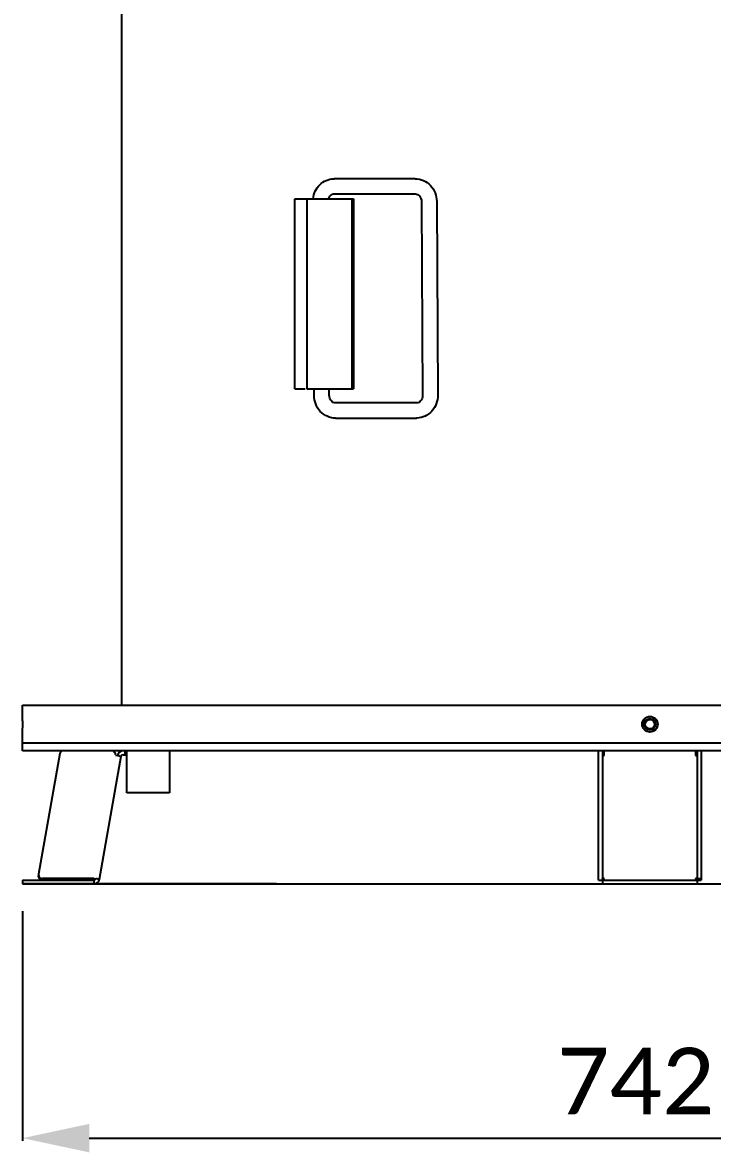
# Model space of a CAD drawing. Header units: millimetres. Extents: x 6781 to 13993, y -7973 to 4183.
# Drawn here: x 11272 to 11635, y -6892 to -6297 of the extents above; entities that cross this region are included whole.
import ezdxf

# ---------------------------------------------------------------- set-up
doc = ezdxf.new("R2010")
doc.units = ezdxf.units.MM
doc.header["$LTSCALE"] = 307.34
doc.header["$PDMODE"] = 3
doc.header["$PDSIZE"] = 8
doc.layers.get('0').update_dxf_attribs({"linetype": 'CONTINUOUS'})
doc.layers.get('Defpoints').update_dxf_attribs({"linetype": 'CONTINUOUS'})
doc.styles.get("Standard").update_dxf_attribs({"font": 'calibri.ttf'})
doc.dimstyles.new('DIMSTYLE_2', dxfattribs={"dimtxt": 35, "dimasz": 35, "dimexe": 1.5, "dimexo": 1, "dimgap": 0.875, "dimtad": 1, "dimdec": 0, "dimdsep": 46, "dimtxsty": 'Standard', "dimblk": '_FILLED', "dimblk1": '_FILLED', "dimblk2": '_FILLED', "dimcen": 0.09, "dimazin": 2, "dimtp": 0.01, "dimtm": 0.01, "dimtfac": 1, "dimtdec": 0, "dimtofl": 0, "dimtmove": 0, "dimatfit": 3, "dimldrblk": '_FILLED', "dimfxl": 1, "dimtolj": 1, "dimarcsym": 0})

# ---------------------------------------------------------------- blocks, each defined once
blk = doc.blocks.new('_FILLED')
at = {"color": 0, "linetype": 'ByBlock'}
blk.add_solid([(0, 0), (-1, 0.214), (-1, -0.214)], dxfattribs=at)
blk = doc.blocks.new('*D1022')
at = {"color": 0, "linetype": 'Continuous', "lineweight": -2}
for p, q in [((11272.07, -6764.68), (11272.07, -6885.65)), ((12014.27, -6764.68), (12014.27, -6885.65)), ((11307.07, -6884.15), (11979.27, -6884.15))]:
    blk.add_line(p, q, dxfattribs=at)
at = {"layer": 'Defpoints', "color": 0}
for p in [(11272.07, -6763.68), (12014.27, -6763.68), (12014.27, -6884.15)]:
    blk.add_point(p, dxfattribs=at)
at = {"color": 0, "linetype": 'ByBlock', "lineweight": -2, "xscale": 35, "yscale": 35, "zscale": 35, "rotation": 180}
blk.add_blockref('_FILLED', (11272.07, -6884.15), dxfattribs=at)
at = {"color": 0, "linetype": 'ByBlock', "lineweight": -2, "xscale": 35, "yscale": 35, "zscale": 35}
blk.add_blockref('_FILLED', (12014.27, -6884.15), dxfattribs=at)
at = {"color": 0, "insert": (11594.59, -6836.61), "char_height": 35, "attachment_point": 2, "line_spacing_factor": 0.9}
blk.add_mtext('\\A1;742', dxfattribs=at)

msp = doc.modelspace()

# ---------------------------------------------------------------- linework, layer by layer
at = {"color": 0, "linetype": 'Continuous'}
for p, q in [((11324.06262, -5947.39485), (11324.06262, -6656.39485)), ((11435.69699, -6379.35491), (11435.99577, -6379.35038)), ((11478.57676, -6379.35038), (11435.99577, -6379.35038)), ((11415.21709, -6389.89485), (11446.06727, -6389.89485)), ((11415.21709, -6489.89485), (11415.21709, -6389.89485)), ((11421.65917, -6389.89485), (11421.65917, -6489.89485)), ((11436.04081, -6387.34967), (11478.6218, -6387.34967)), ((11445.32985, -6389.89485), (11445.32985, -6489.89485)), ((11446.06727, -6389.89485), (11446.06727, -6489.89485)), ((11481.89221, -6391.37184), (11482.46647, -6493.36282)), ((11489.89208, -6391.32679), (11490.46634, -6493.31777)), ((11415.21709, -6489.89485), (11420.61428, -6489.89485)), ((11421.65918, -6489.89485), (11446.06727, -6489.89485)), ((11425.38983, -6493.36282), (11425.37027, -6489.8876)), ((11433.38971, -6493.31777), (11433.37045, -6489.89867)), ((11479.2411, -6497.33994), (11436.66012, -6497.33994)), ((11436.70516, -6505.33923), (11479.28614, -6505.33923)), ((11479.58492, -6505.3347), (11479.28614, -6505.33923)), ((11272.06262, -6656.39485), (11932.06261, -6656.39485)), ((11272.06262, -6662.29485), (11272.06262, -6656.39485)), ((11272.0681, -6662.77981), (11272.06262, -6662.29485)), ((11272.07934, -6663.99439), (11272.07533, -6663.49279)), ((11272.08434, -6667.96885), (11272.08502, -6667.78627)), ((11272.06262, -6680.39485), (11272.06262, -6670.49485)), ((11932.06261, -6676.39485), (11272.06262, -6676.39485)), ((11932.06262, -6680.39485), (11272.06262, -6680.39485)), ((11321.0684, -6682.06992), (11319.66286, -6680.39485)), ((11325.89649, -6680.39485), (11325.89649, -6682.39485)), ((11326.89649, -6702.39485), (11326.89649, -6680.39485)), ((11349.41004, -6680.39485), (11349.41004, -6702.39485)), ((11575.06262, -6748.34561), (11575.06262, -6680.39485)), ((11577.06262, -6680.39485), (11577.06262, -6748.34561)), ((11578.06262, -6682.87391), (11578.06262, -6680.39485)), ((11626.06262, -6680.39485), (11626.06262, -6682.87391)), ((11627.06262, -6747.62125), (11627.06262, -6680.39485)), ((11629.06262, -6680.39485), (11629.06262, -6748.34561)), ((11291.67691, -6681.75301), (11280.47646, -6745.27395)), ((11312.50428, -6747.9158), (11323.91168, -6683.22121)), ((11320.95726, -6682.70026), (11321.0684, -6682.06992)), ((11320.95726, -6682.70026), (11323.91168, -6683.22121)), ((11324.89649, -6682.39485), (11326.89649, -6682.39485)), ((11349.41004, -6702.39485), (11326.89649, -6702.39485)), ((11280.41615, -6745.61597), (11280.34873, -6745.99832)), ((11272.06715, -6748.39485), (11309.54986, -6748.39485)), ((11272.06715, -6748.39485), (11272.06715, -6750.39485)), ((11309.54986, -6750.39485), (11272.06715, -6750.39485)), ((11272.06715, -6750.39485), (12226.05946, -6750.39485)), ((11282.31835, -6748.34561), (11309.38221, -6748.34561)), ((11309.50994, -6747.62125), (11282.44607, -6747.62125)), ((11309.38221, -6748.34561), (11309.50994, -6747.62125)), ((11309.54986, -6748.39485), (11309.54986, -6750.39485)), ((11312.50428, -6747.9158), (11311.98422, -6747.8241)), ((11575.06262, -6748.34561), (11577.06262, -6748.34561)), ((11577.06262, -6748.39485), (11627.06262, -6748.39485)), ((11577.06262, -6748.39485), (11577.06262, -6750.39485)), ((11578.06262, -6748.39485), (11578.06262, -6747.5685)), ((11626.06262, -6747.5685), (11626.06262, -6748.39485)), ((11626.62925, -6747.53793), (11626.80557, -6747.56609)), ((11627.76251, -6747.8241), (11626.80169, -6747.58148)), ((11627.06262, -6747.62125), (11629.06262, -6747.62125)), ((11627.06262, -6748.34561), (11627.06262, -6747.88366)), ((11627.06262, -6748.34561), (11629.06262, -6748.34561)), ((11627.06262, -6750.39485), (11627.06262, -6748.39485))]:
    msp.add_line(p, q, dxfattribs=at)
msp.add_line((11405.56257, -6750.39485), (11272.06715, -6750.39485))
for radius in [4.1, 4, 3, 2.4585]:
    msp.add_circle((11602.06262, -6666.39485), radius, dxfattribs=at)
for centre, radius, start, end in [((10951.50441, -6666.30035), 320.58322, 0.50178323, 0.63724668), ((10932.05212, -6666.46377), 340.03619, 0.27603263, 0.41609063), ((10946.28881, -6666.39761), 325.79934, 0.10894192, 0.27646064), ((10864.46079, -6666.19182), 407.62735, 359.77588425, 359.97061897), ((10980.11695, -6666.33563), 291.97115, 359.98720196, 0.10940106), ((11293.64653, -6682.1003), 2, 121.340805, 170), ((11324.89649, -6683.39485), 3, 90, 170), ((11324.89649, -6683.39485), 1, 90, 170), ((11282.31835, -6746.34561), 2, 170, 270), ((11282.44607, -6745.62125), 2, 170, 270), ((11330.20289, -6533.6), 215.01928, 264.47744215, 264.7394173), ((11309.54986, -6747.39485), 1, 270, 340.99184816), ((11309.54986, -6747.39485), 3, 270, 350), ((11578.04804, -6731.61157), 16.30424, 266.50919634, 270.05122785)]:
    msp.add_arc(centre, radius, start, end, dxfattribs=at)
for points, knots in [([(11424.89502, -6389.87787), (11425.19792, -6387.17399), (11427.5954, -6381.8301), (11433.05252, -6379.43635), (11435.697, -6379.35497)], [0, 0, 0, 0, 0.506992248, 1, 1, 1, 1]), ([(11478.59928, -6379.35002), (11481.52005, -6379.35002), (11487.64809, -6382.11842), (11489.87512, -6388.3139), (11489.89208, -6391.32679)], [0, 0, 0, 0, 0.492233433, 1, 1, 1, 1]), ([(11433.71973, -6388.55897), (11433.77942, -6388.4828), (11433.90266, -6388.3376), (11434.03719, -6388.20277), (11434.10587, -6388.1394)], [0, 0, 0, 0, 0.508723586, 1, 1, 1, 1]), ([(11478.59928, -6387.35002), (11479.40223, -6387.35002), (11481.26717, -6388.3383), (11481.88622, -6390.30797), (11481.89221, -6391.37184)], [0, 0, 0, 0, 0.430112014, 1, 1, 1, 1]), ([(11436.68264, -6505.33959), (11433.76186, -6505.33959), (11427.63383, -6502.57119), (11425.4068, -6496.37571), (11425.38983, -6493.36282)], [0, 0, 0, 0, 0.492233433, 1, 1, 1, 1]), ([(11436.68264, -6497.33959), (11435.87969, -6497.33959), (11434.01475, -6496.35131), (11433.3957, -6494.38164), (11433.38971, -6493.31777)], [0, 0, 0, 0, 0.430112014, 1, 1, 1, 1]), ([(11482.46647, -6493.36282), (11482.4723, -6494.39779), (11481.90802, -6496.32157), (11480.11898, -6497.31508), (11479.33977, -6497.33844)], [0, 0, 0, 0, 0.570382668, 1, 1, 1, 1]), ([(11490.46634, -6493.31777), (11490.48302, -6496.27903), (11488.39792, -6502.39188), (11482.45588, -6505.24629), (11479.58491, -6505.33464)], [0, 0, 0, 0, 0.507625709, 1, 1, 1, 1]), ([(11272.08578, -6670.49485), (11272.08195, -6670.46866), (11272.04638, -6670.07007), (11272.07043, -6669.66912), (11272.07534, -6669.2958)], [0, 0, 0, 0, 0.066202588, 1, 1, 1, 1]), ([(11577.06262, -6682.70026), (11577.06262, -6682.73395), (11577.19006, -6682.79288), (11577.38105, -6682.83069), (11577.70133, -6682.86747), (11577.93497, -6682.87391), (11578.06262, -6682.87391)], [0, 0, 0, 0, 0.097691825, 0.314206477, 0.62982094, 1, 1, 1, 1]), ([(11626.06262, -6682.87391), (11626.19027, -6682.87391), (11626.42391, -6682.86747), (11626.74419, -6682.83069), (11626.93518, -6682.79288), (11627.06262, -6682.73395), (11627.06262, -6682.70026)], [0, 0, 0, 0, 0.3701794, 0.685793861, 0.902308321, 1, 1, 1, 1]), ([(11311.98422, -6747.8241), (11311.88348, -6747.82049), (11311.38423, -6747.79411), (11310.88617, -6747.74989), (11310.48872, -6747.71363)], [0, 0, 0, 0, 0.201643624, 1, 1, 1, 1]), ([(11578.06262, -6747.5685), (11577.93497, -6747.5685), (11577.70133, -6747.56206), (11577.38105, -6747.52528), (11577.19006, -6747.48747), (11577.06262, -6747.42854), (11577.06262, -6747.39485)], [0, 0, 0, 0, 0.3701794, 0.685793861, 0.902308321, 1, 1, 1, 1]), ([(11626.62925, -6747.53793), (11626.586, -6747.5431), (11626.39768, -6747.5618), (11626.20827, -6747.5685), (11626.06262, -6747.5685)], [0, 0, 0, 0, 0.230218423, 1, 1, 1, 1]), ([(11626.06262, -6747.9158), (11626.21264, -6747.9158), (11626.78017, -6747.90821), (11627.34785, -6747.87361), (11627.76251, -6747.8241)], [0, 0, 0, 0, 0.264296285, 1, 1, 1, 1]), ([(11626.80554, -6747.56608), (11626.86918, -6747.57606), (11626.95719, -6747.58751), (11627.03138, -6747.60609), (11627.06262, -6747.61452), (11627.06262, -6747.62125)], [0, 0, 0, 0, 0.730369274, 0.923676369, 1, 1, 1, 1]), ([(11627.76251, -6747.8241), (11627.94369, -6747.8196), (11628.25779, -6747.80643), (11628.68056, -6747.76085), (11628.90768, -6747.71674), (11629.06262, -6747.65825), (11629.06262, -6747.62125)], [0, 0, 0, 0, 0.407551134, 0.718541944, 0.916803581, 1, 1, 1, 1])]:
    msp.add_open_spline(points, degree=3, knots=knots, dxfattribs=at)
for points in [[(11433.02856, -6389.88997), (11433.17764, -6389.4128), (11433.41138, -6388.95247), (11433.71973, -6388.55897)], [(11434.10587, -6388.1394), (11434.61273, -6387.67175), (11435.32865, -6387.35002), (11436.01829, -6387.35002)], [(11272.07534, -6669.2958), (11272.08116, -6668.85351), (11272.08263, -6668.41117), (11272.08434, -6667.96885)]]:
    msp.add_open_spline(points, degree=3, dxfattribs=at)

# ---------------------------------------------------------------- dimensions: what is measured, and where the dimension line sits
dim = msp.add_linear_dim(base=(12014.27299, -6884.15411), p1=(11272.06715, -6763.68057), p2=(12014.27299, -6763.68057), dimstyle='DIMSTYLE_2', dxfattribs=at)
dim.commit()
dim.dimension.update_dxf_attribs({"geometry": '*D1022', "text_midpoint": (11594.58688, -6884.15411), "dimtype": 160})

doc.saveas('drawing.dxf')
